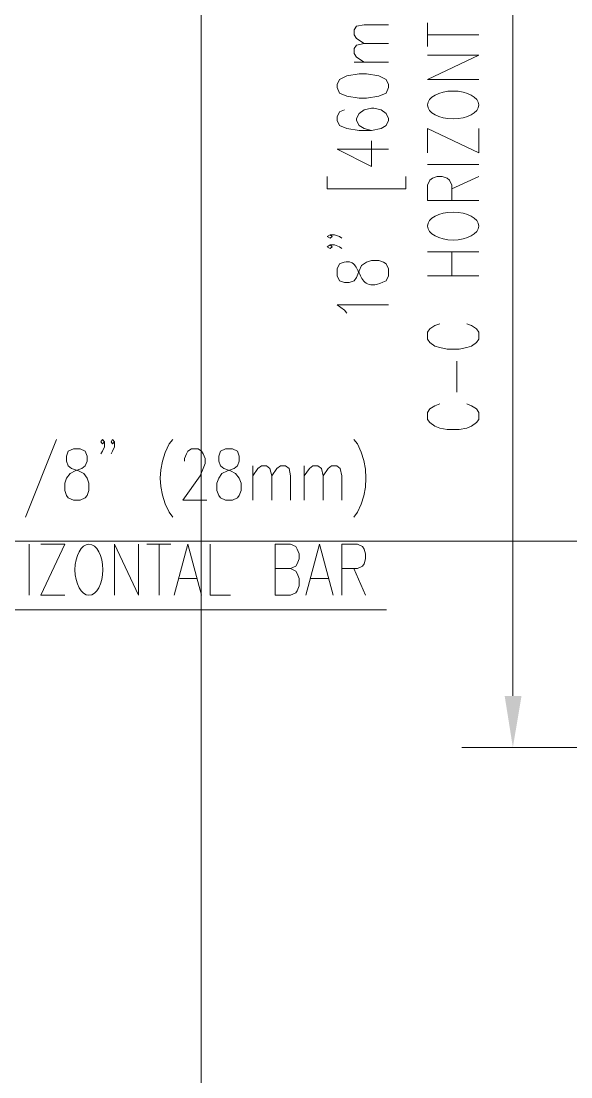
# Model space of a CAD drawing. Header units: millimetres. Extents: x 0 to 216, y 0 to 279.
# Drawn here: x 99.6 to 125.12, y 142.75 to 191.79 of the extents above; entities that cross this region are included whole.
import ezdxf

# ---------------------------------------------------------------- set-up
doc = ezdxf.new("R2010")
doc.units = ezdxf.units.MM
doc.layers.add('C00-00-00', color=7, linetype='Continuous')

msp = doc.modelspace()

# ---------------------------------------------------------------- hatches: boundary and pattern name
at = {"layer": 'C00-00-00'}
h = msp.add_hatch(color=256, dxfattribs=at)
h.dxf.hatch_style = 2
h.paths.add_polyline_path([(122.047, 160.443333), (122.830167, 160.443333), (122.428, 158.0515)])

# ---------------------------------------------------------------- linework, layer by layer
at = {"layer": 'C00-00-00', "lineweight": 0}
for points in [[(107.95, 0), (107.95, 279.4)], [(122.428, 212.830833), (122.428, 160.443333)], [(115.527667, 190.754), (115.167833, 190.986833), (115.062, 191.156167), (115.062, 191.389), (115.167833, 191.558333), (115.527667, 191.621833), (116.6495, 191.621833)], [(118.469833, 190.605833), (118.469833, 191.7065)], [(118.469833, 191.156167), (120.8405, 191.156167)], [(115.527667, 189.886167), (115.167833, 190.119), (115.062, 190.288333), (115.062, 190.521167), (115.167833, 190.669333), (115.527667, 190.754), (116.6495, 190.754)], [(115.062, 189.886167), (116.6495, 189.886167)], [(120.8405, 189.081833), (118.469833, 189.081833), (120.8405, 190.203667), (118.469833, 190.203667)], [(114.6175, 187.663667), (114.384667, 187.579), (114.278833, 187.346167), (114.278833, 187.176833), (114.384667, 186.944), (114.723333, 186.795833), (115.294833, 186.711167), (115.866333, 186.711167), (116.310833, 186.795833), (116.543667, 186.944), (116.6495, 187.176833), (116.6495, 187.2615), (116.543667, 187.494333), (116.310833, 187.663667), (115.972167, 187.748333), (115.866333, 187.748333), (115.527667, 187.663667), (115.294833, 187.494333), (115.167833, 187.2615), (115.167833, 187.176833), (115.294833, 186.944), (115.527667, 186.795833), (115.866333, 186.711167)], [(120.8405, 185.674), (118.469833, 186.795833), (118.469833, 185.674)], [(120.8405, 185.674), (120.8405, 186.795833)], [(114.278833, 185.843333), (115.866333, 185.039), (115.866333, 186.224333)], [(114.278833, 185.843333), (116.6495, 185.843333)], [(118.469833, 185.123667), (120.8405, 185.123667)], [(117.453833, 184.001833), (113.813167, 184.001833), (113.813167, 184.573333)], [(117.453833, 184.001833), (117.453833, 184.573333)], [(120.8405, 183.4515), (118.469833, 183.4515), (118.469833, 184.171167), (118.575667, 184.404), (118.702667, 184.488667), (118.914333, 184.573333), (119.147167, 184.573333), (119.38, 184.488667), (119.485833, 184.404), (119.591667, 184.171167), (119.591667, 183.4515)], [(119.591667, 184.001833), (120.8405, 184.573333)], [(113.940167, 181.864), (114.046, 181.779333), (113.940167, 181.715833), (113.813167, 181.779333), (113.940167, 181.864), (114.151833, 181.864), (114.384667, 181.779333), (114.4905, 181.715833)], [(113.940167, 181.398333), (114.046, 181.313667), (113.940167, 181.229), (113.813167, 181.313667), (113.940167, 181.398333), (114.151833, 181.398333), (114.384667, 181.313667), (114.4905, 181.229)], [(118.469833, 181.080833), (120.8405, 181.080833)], [(119.591667, 179.959), (119.591667, 181.080833)], [(118.469833, 179.959), (120.8405, 179.959)], [(114.723333, 178.223333), (114.6175, 178.3715), (114.278833, 178.604333), (116.6495, 178.604333)], [(119.041333, 177.7365), (118.8085, 177.651833), (118.575667, 177.503667), (118.469833, 177.334333), (118.469833, 177.016833), (118.575667, 176.868667), (118.8085, 176.699333), (119.041333, 176.635833), (119.38, 176.551167), (119.930333, 176.551167), (120.290167, 176.635833), (120.501833, 176.699333), (120.734667, 176.868667), (120.8405, 177.016833), (120.8405, 177.334333), (120.734667, 177.503667), (120.501833, 177.651833), (120.290167, 177.7365)], [(119.8245, 174.5615), (119.8245, 176.000833)], [(119.041333, 174.011167), (118.8085, 173.9265), (118.575667, 173.778333), (118.469833, 173.609), (118.469833, 173.2915), (118.575667, 173.143333), (118.8085, 172.974), (119.041333, 172.889333), (119.38, 172.825833), (119.930333, 172.825833), (120.290167, 172.889333), (120.501833, 172.974), (120.734667, 173.143333), (120.8405, 173.2915), (120.8405, 173.609), (120.734667, 173.778333), (120.501833, 173.9265), (120.290167, 174.011167)], [(101.240167, 172.360167), (99.800833, 168.740667)], [(103.462667, 172.254333), (103.378, 172.1485), (103.293333, 172.254333), (103.378, 172.360167), (103.462667, 172.254333), (103.462667, 172.0215), (103.378, 171.809833), (103.293333, 171.682833)], [(103.928333, 172.254333), (103.843667, 172.1485), (103.780167, 172.254333), (103.843667, 172.360167), (103.928333, 172.254333), (103.928333, 172.0215), (103.843667, 171.809833), (103.780167, 171.682833)], [(106.637667, 172.360167), (106.468333, 172.1485), (106.288797, 171.747979), (106.159763, 171.350384), (106.081628, 170.954774), (106.05479, 170.560206), (106.079644, 170.165737), (106.156588, 169.770425), (106.286019, 169.373327), (106.468333, 168.9735), (106.637667, 168.740667)], [(115.040833, 172.360167), (115.210167, 172.1485), (115.381803, 171.774327), (115.505144, 171.380596), (115.579819, 170.973843), (115.605454, 170.560603), (115.581679, 170.147413), (115.508121, 169.740808), (115.384407, 169.347325), (115.210167, 168.9735), (115.040833, 168.740667)], [(107.188, 171.344167), (107.188, 171.471167), (107.272667, 171.682833), (107.336167, 171.809833), (107.5055, 171.915667), (107.823, 171.915667), (107.971167, 171.809833), (108.055833, 171.682833), (108.1405, 171.471167), (108.1405, 171.238333), (108.055833, 171.0055), (107.907667, 170.666833), (107.103333, 169.545), (108.225167, 169.545)], [(110.363, 171.1325), (110.363, 169.545)], [(110.363, 170.666833), (110.595833, 171.0055), (110.765167, 171.1325), (110.998, 171.1325), (111.146167, 171.0055), (111.230833, 170.666833), (111.230833, 169.545)], [(111.230833, 170.666833), (111.463667, 171.0055), (111.633, 171.1325), (111.865833, 171.1325), (112.035167, 171.0055), (112.098667, 170.666833), (112.098667, 169.545)], [(112.733667, 171.1325), (112.733667, 169.545)], [(112.733667, 170.666833), (112.987667, 171.0055), (113.135833, 171.1325), (113.368667, 171.1325), (113.538, 171.0055), (113.622667, 170.666833), (113.622667, 169.545)], [(113.622667, 170.666833), (113.8555, 171.0055), (114.003667, 171.1325), (114.257667, 171.1325), (114.405833, 171.0055), (114.4905, 170.666833), (114.4905, 169.545)], [(215.9, 167.64), (0, 167.64)], [(99.970167, 167.491833), (99.970167, 165.121167)], [(100.5205, 165.121167), (101.621167, 167.491833), (100.5205, 167.491833)], [(103.928333, 165.121167), (103.928333, 167.491833), (105.050167, 165.121167), (105.050167, 167.491833)], [(105.431167, 167.491833), (106.553, 167.491833)], [(106.002667, 167.491833), (106.002667, 165.121167)], [(106.701167, 165.121167), (107.336167, 167.491833), (107.971167, 165.121167)], [(108.373333, 167.491833), (108.373333, 165.121167), (109.325833, 165.121167)], [(111.400167, 165.121167), (111.400167, 167.491833), (112.098667, 167.491833), (112.352667, 167.386), (112.416167, 167.259), (112.500833, 167.047333), (112.500833, 166.8145), (112.416167, 166.581667), (112.352667, 166.475833), (112.098667, 166.37), (111.400167, 166.37)], [(112.818333, 165.121167), (113.453333, 167.491833), (114.088333, 165.121167)], [(114.4905, 165.121167), (114.4905, 167.491833), (115.210167, 167.491833), (115.443, 167.386), (115.527667, 167.259), (115.591167, 167.047333), (115.591167, 166.8145), (115.527667, 166.581667), (115.443, 166.475833), (115.210167, 166.37), (114.4905, 166.37)], [(112.098667, 166.37), (112.352667, 166.243), (112.416167, 166.137167), (112.500833, 165.904333), (112.500833, 165.565667), (112.416167, 165.332833), (112.352667, 165.227), (112.098667, 165.121167), (111.400167, 165.121167)], [(115.040833, 166.37), (115.591167, 165.121167)], [(106.955167, 165.904333), (107.738333, 165.904333)], [(113.051167, 165.904333), (113.8555, 165.904333)], [(100.5205, 165.121167), (101.621167, 165.121167)], [(80.391, 164.443833), (116.564833, 164.443833)], [(147.235333, 158.0515), (120.057333, 158.0515)]]:
    msp.add_lwpolyline(points, dxfattribs=at)
for points in [[(114.278833, 188.700833), (114.384667, 188.446833), (114.723333, 188.298667), (115.294833, 188.214), (115.6335, 188.214), (116.205, 188.298667), (116.543667, 188.446833), (116.6495, 188.700833), (116.6495, 188.849), (116.543667, 189.081833), (116.205, 189.251167), (115.6335, 189.335833), (115.294833, 189.335833), (114.723333, 189.251167), (114.384667, 189.081833), (114.278833, 188.849)], [(114.278833, 179.959), (114.384667, 179.726167), (114.6175, 179.6415), (114.829167, 179.6415), (115.062, 179.726167), (115.167833, 179.874333), (115.294833, 180.191833), (115.400667, 180.445833), (115.6335, 180.594), (115.866333, 180.678667), (116.205, 180.678667), (116.416667, 180.594), (116.543667, 180.509333), (116.6495, 180.2765), (116.6495, 179.959), (116.543667, 179.726167), (116.394678, 179.657675), (116.259172, 179.605811), (116.136328, 179.569511), (116.025323, 179.547711), (115.925334, 179.53935), (115.835539, 179.543365), (115.755116, 179.558691), (115.683242, 179.584267), (115.619094, 179.61903), (115.561851, 179.661916), (115.510689, 179.711863), (115.464787, 179.767808), (115.423321, 179.828687), (115.385471, 179.893438), (115.350412, 179.960999), (115.317323, 180.030305), (115.285381, 180.100295), (115.253764, 180.169905), (115.221649, 180.238072), (115.188215, 180.303733), (115.152637, 180.365827), (115.114095, 180.423288), (115.071765, 180.475055), (115.024826, 180.520065), (114.972454, 180.557255), (114.913828, 180.585562), (114.848125, 180.603923), (114.774522, 180.611274), (114.692197, 180.606554), (114.600328, 180.588699), (114.498092, 180.556647), (114.384667, 180.509333), (114.278833, 180.2765)], [(102.023333, 171.915667), (101.7905, 171.809833), (101.705833, 171.577), (101.705833, 171.344167), (101.7905, 171.1325), (101.938667, 171.0055), (102.256167, 170.899667), (102.510167, 170.772667), (102.658333, 170.561), (102.743, 170.328167), (102.743, 169.9895), (102.658333, 169.756667), (102.573667, 169.650833), (102.340833, 169.545), (102.023333, 169.545), (101.7905, 169.650833), (101.705833, 169.756667), (101.621167, 169.9895), (101.621167, 170.328167), (101.705833, 170.561), (101.875167, 170.772667), (102.108, 170.899667), (102.4255, 171.0055), (102.573667, 171.1325), (102.658333, 171.344167), (102.658333, 171.577), (102.573667, 171.809833), (102.340833, 171.915667)], [(109.093, 171.915667), (108.860167, 171.809833), (108.7755, 171.577), (108.7755, 171.344167), (108.860167, 171.1325), (109.008333, 171.0055), (109.325833, 170.899667), (109.558667, 170.772667), (109.728, 170.561), (109.812667, 170.328167), (109.812667, 169.9895), (109.728, 169.756667), (109.643333, 169.650833), (109.4105, 169.545), (109.093, 169.545), (108.860167, 169.650833), (108.7755, 169.756667), (108.690833, 169.9895), (108.690833, 170.328167), (108.7755, 170.561), (108.923667, 170.772667), (109.177667, 170.899667), (109.495167, 171.0055), (109.643333, 171.1325), (109.728, 171.344167), (109.728, 171.577), (109.643333, 171.809833), (109.4105, 171.915667)]]:
    msp.add_lwpolyline(points, close=True, dxfattribs=at)
for centre, major_axis, ratio in [((119.655167, 187.898191), (1.185333, 0), 0.545345), ((119.655167, 182.270989), (1.185333, 0), 0.5465), ((102.747863, 166.3065), (0, 1.185333), 0.547367)]:
    msp.add_ellipse(centre, major_axis=major_axis, ratio=ratio, start_param=0, end_param=6.283185, dxfattribs=at)

doc.saveas('drawing.dxf')
